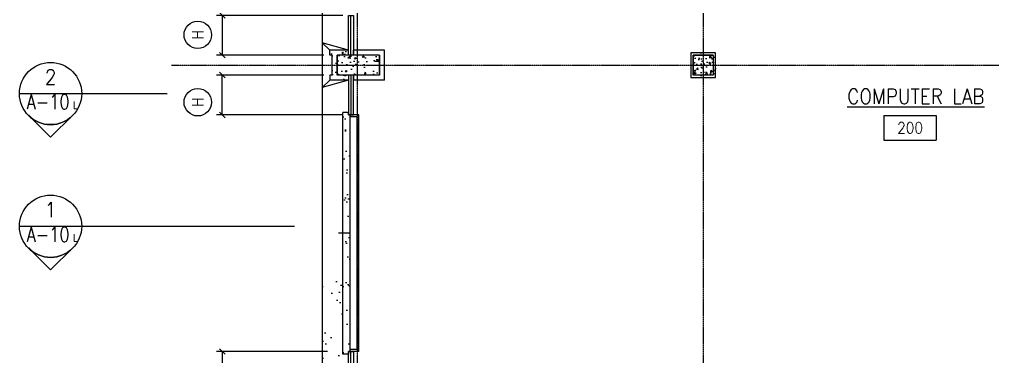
# Model space of a CAD drawing. Header units: inches. Extents: x 388 to 4053, y 352 to 2882.
# Drawn here: x 388 to 1170, y 1893 to 2164 of the extents above; entities that cross this region are included whole.
import ezdxf
from ezdxf.enums import TextEntityAlignment as Align

# ---------------------------------------------------------------- set-up
doc = ezdxf.new("R2010")
doc.units = ezdxf.units.IN
doc.header["$LTSCALE"] = 0.5
doc.header["$MEASUREMENT"] = 0
doc.linetypes.add('CENTER', pattern=[3.25, 2.5, -0.25, 0.25, -0.25])
for name, color, linetype in [('A-ANNO-NOTE', 7, 'Continuous'), ('A-COLS', 2, 'Continuous'), ('A-COLS-PATT', 8, 'Continuous'), ('A-FLOR-IDEN', 7, 'Continuous'), ('A-FLOR-LEVL', 2, 'Continuous'), ('A-FLOR-PATT', 8, 'Continuous'), ('A-GLAZ', 3, 'Continuous'), ('A-GLAZ-IDEN', 7, 'Continuous'), ('A-GRID', 8, 'CENTER'), ('A-SECT-IDEN', 7, 'Continuous'), ('A-WALL', 2, 'Continuous'), ('A-WALL-PATT', 8, 'Continuous')]:
    doc.layers.add(name, color=color, linetype=linetype)
doc.styles.add('ROMANS', font='romans.shx', dxfattribs={"width": 0.9})
doc.dimstyles.new('DIM96', dxfattribs={"dimscale": 96, "dimtxt": 0.09375, "dimasz": 0.046875, "dimexe": 0.046875, "dimexo": 0.046875, "dimgap": 0.046875, "dimtad": 1, "dimdec": 4, "dimzin": 3, "dimdsep": 46, "dimlunit": 4, "dimtxsty": 'ROMANS', "dimblk": 'OBLIQUE', "dimcen": 0.046875, "dimaunit": 1, "dimazin": 0, "dimtfac": 0.7, "dimtdec": 4, "dimtofl": 0, "dimtmove": 2, "dimatfit": 3, "dimldrblk": 'OBLIQUE', "dimfxl": 0, "dimfrac": 1, "dimtolj": 1, "dimtzin": 0, "dimarcsym": 0})

# ---------------------------------------------------------------- blocks, each defined once
blk = doc.blocks.new('GLAZ1')
for p, q in [((0, 0), (-4, 0)), ((-4, 0), (-4, -32)), ((-2, -32), (-2, 0)), ((0, -32), (0, 0)), ((-4, -32), (0, -32))]:
    blk.add_line(p, q)
blk = doc.blocks.new('IDENM1')
blk.add_circle((0, 0), 0.1146)
at = {"style": 'ROMANS', "width": 0.9}
blk.add_attdef('#', text='', height=0.0938, dxfattribs=at).set_placement((0, 0), align=Align.MIDDLE)
blk = doc.blocks.new('IDEN2')
for p, q in [((-0.2188, 0.1042), (0.2188, 0.1042)), ((-0.2188, 0.1042), (-0.2188, -0.1042)), ((0.2188, 0.1042), (0.2188, -0.1042)), ((-0.2188, -0.1042), (0.2188, -0.1042))]:
    blk.add_line(p, q)
at = {"style": 'ROMANS', "width": 0.9}
blk.add_attdef('#', text='', height=0.0938, dxfattribs=at).set_placement((0, 0), align=Align.MIDDLE_CENTER)
blk = doc.blocks.new('_Oblique')
at = {"color": 0, "lineweight": -2}
blk.add_line((-0.5, -0.5), (0.5, 0.5), dxfattribs=at)
blk = doc.blocks.new('*D153')
at = {"layer": 'A-GLAZ-IDEN', "color": 0, "lineweight": -2}
for p, q in [((647.58, 2167.28), (546.28, 2167.28)), ((550.78, 2167.28), (550.78, 2135.28)), ((632.49, 2135.28), (546.28, 2135.28))]:
    blk.add_line(p, q, dxfattribs=at)
at = {"layer": 'Defpoints', "color": 0}
for p in [(652.08, 2167.28), (550.78, 2135.28), (636.99, 2135.28)]:
    blk.add_point(p, dxfattribs=at)
at = {"layer": 'A-GLAZ-IDEN', "color": 0, "lineweight": -2, "xscale": 4.5, "yscale": 4.5, "zscale": 4.5}
for p, rotation in [((550.78, 2167.28), 90), ((550.78, 2135.28), 270)]:
    blk.add_blockref('_Oblique', p, dxfattribs=dict(at, rotation=rotation))
blk = doc.blocks.new('*D154')
at = {"layer": 'A-GLAZ-IDEN', "color": 0, "lineweight": -2}
for p, q in [((632.49, 2119.28), (546.28, 2119.28)), ((550.78, 2087.28), (550.78, 2119.28)), ((647.58, 2087.28), (546.28, 2087.28))]:
    blk.add_line(p, q, dxfattribs=at)
at = {"layer": 'Defpoints', "color": 0}
for p in [(550.78, 2119.28), (636.99, 2119.28), (652.08, 2087.28)]:
    blk.add_point(p, dxfattribs=at)
at = {"layer": 'A-GLAZ-IDEN', "color": 0, "lineweight": -2, "xscale": 4.5, "yscale": 4.5, "zscale": 4.5}
for p, rotation in [((550.78, 2119.28), 90), ((550.78, 2087.28), 270)]:
    blk.add_blockref('_Oblique', p, dxfattribs=dict(at, rotation=rotation))
blk = doc.blocks.new('*D155')
at = {"layer": 'A-GLAZ-IDEN', "color": 0, "lineweight": -2}
for p, q in [((635.41, 1897.28), (546.28, 1897.28)), ((550.78, 1897.28), (550.78, 1865.28)), ((632.49, 1865.28), (546.28, 1865.28))]:
    blk.add_line(p, q, dxfattribs=at)
at = {"layer": 'Defpoints', "color": 0}
for p in [(639.91, 1897.28), (550.78, 1865.28), (636.99, 1865.28)]:
    blk.add_point(p, dxfattribs=at)
at = {"layer": 'A-GLAZ-IDEN', "color": 0, "lineweight": -2, "xscale": 4.5, "yscale": 4.5, "zscale": 4.5}
for p, rotation in [((550.78, 1897.28), 90), ((550.78, 1865.28), 270)]:
    blk.add_blockref('_Oblique', p, dxfattribs=dict(at, rotation=rotation))
blk = doc.blocks.new('LEVEL')
for p, q in [((-12, 0), (-18, 6)), ((-12, -15), (-18, 6)), ((12, 0), (18, 6)), ((12, -15), (18, 6))]:
    blk.add_line(p, q)
blk = doc.blocks.new('TEXT')
blk.add_line((0, 0), (0, 9.5))
blk = doc.blocks.new('SECT10')
for q in [(-17.5, 17.86), (-17.5, -17.86)]:
    blk.add_line((-34.99, 0), q)
blk.add_arc((0, 0), 25, 134.41531, 225.58469)
blk = doc.blocks.new('IDEN10')
blk.add_line((-0.2604, 0), (0.2604, 0))
blk.add_circle((0, 0), 0.2604)
at = {"style": 'ROMANS'}
for tag, height, width, p in [('#', 0.125, 0.9, (0, 0.1377)), ('##', 0.125, 0.8, (-0.0211, -0.0694)), ('@', 0.0625, 0.9, (0.2077, -0.0975))]:
    blk.add_attdef(tag, text='', height=height, dxfattribs=dict(at, width=width)).set_placement(p, align=Align.MIDDLE_CENTER)
blk = doc.blocks.new('4')
for p, q in [((-8, -18), (-8, 16)), ((8, 16), (-8, 16)), ((8, -18), (8, 16)), ((8, -18), (-8, -18))]:
    blk.add_line(p, q)
blk = doc.blocks.new('1')
for p, q in [((-8, 8), (8, 8)), ((-8, 8), (-8, -8)), ((8, 8), (8, -8)), ((-8, -8), (8, -8))]:
    blk.add_line(p, q)

msp = doc.modelspace()

# ---------------------------------------------------------------- hatches: boundary and pattern name
at = {"layer": 'A-COLS-PATT'}
h = msp.add_hatch(dxfattribs=at)
h.set_pattern_fill('AR-CONC', color=256, scale=2, style=0)
h.set_pattern_definition([(220, (3037.413, 3094.06), (1.255043, -14.345204), [1.5, -16.5]), (275, (3037.413, 3094.06), (-15.04384, 2.77503), [1.2, -13.2]), (169.5486, (3037.518, 3092.864), (-13.78879, -11.57019), [1.2748, -14.02284]), (223.8158, (3033.413, 3094.06), (3.31038, -21.34482), [2.25, -24.75]), (173.3644, (3033.69, 3092.28), (-19.48236, -18.69325), [1.9122, -21.03426]), (278.8158, (3033.413, 3094.06), (-19.48237, -18.69324), [1.8, -19.8]), (249, (3034.413, 3092.06), (8.05238, -11.93814), [1.5, -16.5]), (304, (3034.413, 3092.06), (-14.503, -4.86631), [1.2, -13.2]), (198.5486, (3035.084, 3091.065), (-6.45061, -16.80445), [1.2748, -14.02284]), (232.5, (3037.4133, 3094.0596), (-6.657877, -0.243197), [0, -13.04, 0, -13.4, 0, -13.25]), (262.5, (3037.413, 3094.0596), (-7.888234, -5.26139), [0, -7.64, 0, -12.74, 0, -5.05]), (302.5, (3037.4133, 3098.5196), (0.451097, -10.676449), [0, -5, 0, -15.6, 0, -20.7]), (312.5, (3037.413, 3100.52), (-2.0021, -11.663723), [0, -6.5, 0, -10.36, 0, -14.7])])
h.paths.add_polyline_path([(643.08318, 2119.27553), (643.08318, 2135.27553), (677.08318, 2135.27553), (677.08318, 2119.27553)])
h = msp.add_hatch(dxfattribs=at)
h.set_pattern_fill('AR-CONC', color=256, scale=2, style=0)
h.set_pattern_definition([(130, (1903.867, -251.055), (-14.345204, -1.255043), [1.5, -16.5]), (185, (1903.867, -251.055), (2.77503, 15.04384), [1.2, -13.2]), (79.5486, (1902.672, -251.159), (-11.57019, 13.78879), [1.2748, -14.02284]), (133.8158, (1903.867, -247.055), (-21.34482, -3.31038), [2.25, -24.75]), (83.3644, (1902.088, -247.33), (-18.69325, 19.48236), [1.9122, -21.03426]), (188.8158, (1903.867, -247.055), (-18.69324, 19.48237), [1.8, -19.8]), (159, (1901.867, -248.055), (-11.93814, -8.05238), [1.5, -16.5]), (214, (1901.867, -248.055), (-4.86631, 14.503), [1.2, -13.2]), (108.5486, (1900.872, -248.726), (-16.80445, 6.45061), [1.2748, -14.02284]), (142.5, (1903.867, -251.0546), (-0.243197, 6.657877), [0, -13.04, 0, -13.4, 0, -13.25]), (172.5, (1903.867, -251.0546), (-5.26139, 7.888234), [0, -7.64, 0, -12.74, 0, -5.05]), (212.5, (1908.327, -251.0546), (-10.676449, -0.451097), [0, -5, 0, -15.6, 0, -20.7]), (222.5, (1910.327, -251.055), (-11.663723, 2.0021), [0, -6.5, 0, -10.36, 0, -14.7])])
h.paths.add_polyline_path([(945.08318, 2135.27553), (945.08318, 2119.27553), (929.08318, 2119.27553), (929.08318, 2135.27553)])
at = {"layer": 'A-FLOR-PATT'}
h = msp.add_hatch(dxfattribs=at)
h.set_pattern_fill('AR-SAND', color=256, scale=12, style=0)
h.set_pattern_definition([(37.5, (16.793, -1.954), (-0.75592, 23.12189), [0, -18.24, 0, -20.4, 0, -19.5]), (7.5, (16.793, -1.954), (21.2373, 33.86575), [0, -9.84, 0, -16.44, 0, -6.3]), (327.5, (2.033, -1.954), (37.3697, 0.0679), [0, -6, 0, -21.6, 0, -28.2]), (317.5, (2.033, -1.954), (36.0735, 10.5321), [0, -3, 0, -14.16, 0, -16.2])])
h.paths.add_polyline_path([(647.58318, 1973.4391), (631.08318, 1973.4391), (631.08318, 1875.27553), (652.08318, 1869.27553), (652.08318, 1895.27553), (647.58318, 1895.27553)])
h.paths.add_polyline_path([(755.08318, 1845.27553), (681.08318, 1845.27553), (637.08318, 1845.27553), (631.08318, 1839.27553), (739.08318, 1839.27553)])
h.paths.add_polyline_path([(755.08318, 1845.27553), (739.08318, 1839.27553), (739.08318, 1764.27553), (751.08318, 1764.27553), (751.08318, 1763.27553), (755.08318, 1763.27553)])
h.paths.add_polyline_path([(755.08318, 1759.27553), (751.08318, 1759.27553), (751.08318, 1758.27553), (739.08318, 1758.27553), (739.08318, 1677.27553), (751.08318, 1677.27553), (751.08318, 1676.27553), (755.08318, 1676.27553)])
h.paths.add_polyline_path([(639.08318, 1865.27553), (637.08318, 1865.27553), (637.08318, 1869.27553), (631.08318, 1875.27553), (631.08318, 1839.27553), (637.08318, 1845.27553), (637.08318, 1849.27553), (639.08318, 1849.27553)])
h.paths.add_polyline_path([(631.08318, 1875.27553), (637.08318, 1869.27553), (652.08318, 1869.27553)])
at = {"layer": 'A-WALL-PATT'}
h = msp.add_hatch(dxfattribs=at)
h.set_pattern_fill('AR-CONC', color=256, scale=2, style=0)
h.set_pattern_definition([(50, (10.328, 2.06), (14.345204, -1.25504), [1.5, -16.5]), (355, (10.328, 2.06), (-2.77503, 15.04384), [1.2, -13.2]), (100.4514, (11.523, 1.955), (11.57019, 13.78879), [1.2748, -14.02284]), (46.1842, (10.328, 6.06), (21.34482, -3.31038), [2.25, -24.75]), (96.6356, (12.107, 5.784), (18.69325, 19.48236), [1.9122, -21.03426]), (351.1842, (10.328, 6.06), (18.69324, 19.48237), [1.8, -19.8]), (21, (12.328, 5.06), (11.93814, -8.05238), [1.5, -16.5]), (326, (12.328, 5.06), (4.86631, 14.503), [1.2, -13.2]), (71.4514, (13.323, 4.389), (16.80445, 6.45061), [1.2748, -14.02284]), (37.5, (10.328, 2.06), (0.243197, 6.657877), [0, -13.04, 0, -13.4, 0, -13.25]), (7.5, (10.328, 2.06), (5.26139, 7.888234), [0, -7.64, 0, -12.74, 0, -5.05]), (327.5, (5.868, 2.06), (10.676449, -0.451097), [0, -5, 0, -15.6, 0, -20.7]), (317.5, (3.868, 2.06), (11.663723, 2.0021), [0, -6.5, 0, -10.36, 0, -14.7])])
h.paths.add_polyline_path([(643.08318, 2135.27553), (652.08318, 2135.27553), (652.08318, 2139.27553), (637.08318, 2139.27553), (637.08318, 2135.27553), (639.08318, 2135.27553), (639.08318, 2127.27553), (643.08318, 2127.27553)])
h.paths.add_polyline_path([(643.08318, 2127.27553), (639.08318, 2127.27553), (639.08318, 2119.27553), (637.08318, 2119.27553), (637.08318, 2115.27553), (652.08318, 2115.27553), (652.08318, 2119.27553), (643.08318, 2119.27553)])
h = msp.add_hatch(dxfattribs=at)
h.set_pattern_fill('AR-CONC', color=256, scale=2, style=0)
h.set_pattern_definition([(50, (11.203, -0.822), (14.345204, -1.25504), [1.5, -16.5]), (355, (11.203, -0.822), (-2.77503, 15.04384), [1.2, -13.2]), (100.4514, (12.398, -0.927), (11.57019, 13.78879), [1.2748, -14.02284]), (46.1842, (11.203, 3.178), (21.34482, -3.31038), [2.25, -24.75]), (96.6356, (12.981, 2.902), (18.69325, 19.48236), [1.9122, -21.03426]), (351.1842, (11.203, 3.178), (18.69324, 19.48237), [1.8, -19.8]), (21, (13.203, 2.178), (11.93814, -8.05238), [1.5, -16.5]), (326, (13.203, 2.178), (4.86631, 14.503), [1.2, -13.2]), (71.4514, (14.197, 1.507), (16.80445, 6.45061), [1.2748, -14.02284]), (37.5, (11.2027, -0.8225), (0.243197, 6.657877), [0, -13.04, 0, -13.4, 0, -13.25]), (7.5, (11.203, -0.8225), (5.26139, 7.888234), [0, -7.64, 0, -12.74, 0, -5.05]), (327.5, (6.7427, -0.8225), (10.676449, -0.451097), [0, -5, 0, -15.6, 0, -20.7]), (317.5, (4.743, -0.822), (11.663723, 2.0021), [0, -6.5, 0, -10.36, 0, -14.7])])
h.paths.add_polyline_path([(947.08318, 2137.27553), (927.08318, 2137.27553), (927.08318, 2117.27553), (947.08318, 2117.27553)])
h = msp.add_hatch(dxfattribs=at)
h.set_pattern_fill('AR-SAND', color=256, scale=9, style=0)
h.set_pattern_definition([(37.5, (8.345, 1.141), (-0.56694, 17.34141), [0, -13.68, 0, -15.3, 0, -14.625]), (7.5, (8.345, 1.141), (15.928, 25.39931), [0, -7.38, 0, -12.33, 0, -4.725]), (327.5, (-2.725, 1.141), (28.02728, 0.05093), [0, -4.5, 0, -16.2, 0, -21.15]), (317.5, (-2.725, 1.141), (27.05514, 7.89908), [0, -2.25, 0, -10.62, 0, -12.15])])
h.paths.add_polyline_path([(647.58318, 1895.27553), (652.08318, 1895.27553), (652.08318, 1897.27553), (653.58318, 1897.27553), (653.58318, 2087.27553), (652.08318, 2087.27553), (652.08318, 2089.27553), (647.58318, 2089.27553)])

# ---------------------------------------------------------------- linework, layer by layer
at = {"layer": 'A-FLOR-LEVL'}
msp.add_line((631.08318, 2433.27553), (631.08318, 1839.27553), dxfattribs=at)
at = {"layer": 'A-GRID'}
for p, q in [((659.08318, 2833.64311), (659.08318, 435.27553)), ((937.08318, 2833.64311), (937.08318, 435.27553)), ((510.08318, 2127.27553), (1496.45257, 2127.27553))]:
    msp.add_line(p, q, dxfattribs=at)
at = {"layer": 'A-SECT-IDEN'}
for p, q in [((437.87613, 2104.47711), (506.5208, 2104.47711)), ((437.87613, 1997.9233), (608.71361, 1997.9233))]:
    msp.add_line(p, q, dxfattribs=at)
at = {"layer": 'A-WALL'}
for p, q in [((637.08318, 2135.27553), (637.08318, 2139.27553)), ((652.08318, 2139.27553), (637.08318, 2139.27553)), ((639.08318, 2135.27553), (637.08318, 2135.27553)), ((639.08318, 2119.27553), (639.08318, 2135.27553)), ((643.08318, 2135.27553), (643.08318, 2119.27553)), ((652.08318, 2135.27553), (643.08318, 2135.27553)), ((652.08318, 2135.27553), (652.08318, 2139.27553)), ((681.08318, 2139.27553), (656.08318, 2139.27553)), ((656.08318, 2135.27553), (656.08318, 2139.27553)), ((677.08318, 2135.27553), (656.08318, 2135.27553)), ((677.08318, 2135.27553), (677.08318, 2119.27553)), ((681.08318, 2115.27553), (681.08318, 2139.27553)), ((947.08318, 2137.27553), (927.08318, 2137.27553)), ((927.08318, 2137.27553), (927.08318, 2117.27553)), ((929.08318, 2135.27553), (945.08318, 2135.27553)), ((929.08318, 2119.27553), (929.08318, 2135.27553)), ((945.08318, 2135.27553), (945.08318, 2119.27553)), ((947.08318, 2117.27553), (947.08318, 2137.27553)), ((637.08318, 2119.27553), (637.08318, 2115.27553)), ((639.08318, 2119.27553), (637.08318, 2119.27553)), ((652.08318, 2119.27553), (643.08318, 2119.27553)), ((652.08318, 2119.27553), (652.08318, 2115.27553)), ((677.08318, 2119.27553), (656.08318, 2119.27553)), ((656.08318, 2119.27553), (656.08318, 2115.27553)), ((945.08318, 2119.27553), (929.08318, 2119.27553)), ((652.08318, 2115.27553), (637.08318, 2115.27553)), ((681.08318, 2115.27553), (656.08318, 2115.27553)), ((927.08318, 2117.27553), (947.08318, 2117.27553)), ((647.58318, 1895.27553), (647.58318, 2089.27553)), ((652.08318, 2089.27553), (647.58318, 2089.27553)), ((652.08318, 2087.27553), (652.08318, 2089.27553)), ((660.58318, 2087.27553), (652.08318, 2087.27553)), ((653.58318, 1897.27553), (653.58318, 2087.27553)), ((660.58318, 1897.27553), (660.58318, 2087.27553)), ((659.08318, 2085.77553), (653.58318, 2085.77553)), ((659.08318, 1898.77553), (659.08318, 2085.77553)), ((652.08318, 1895.27553), (647.58318, 1895.27553)), ((660.58318, 1897.27553), (652.08318, 1897.27553)), ((652.08318, 1897.27553), (652.08318, 1895.27553)), ((659.08318, 1898.77553), (653.58318, 1898.77553))]:
    msp.add_line(p, q, dxfattribs=at)

# ---------------------------------------------------------------- block references
at = {"layer": 'A-ANNO-NOTE', "rotation": 90}
msp.add_blockref('TEXT', (653.58318, 1992.27553), dxfattribs=at)
at = {"layer": 'A-COLS', "extrusion": (0, 0, -1), "zscale": -1, "rotation": 270}
msp.add_blockref('4', (-659.08318, 2127.27553), dxfattribs=at)
at = {"layer": 'A-COLS', "extrusion": (0, 0, -1), "zscale": -1}
msp.add_blockref('1', (-937.08318, 2127.27553), dxfattribs=at)
at = {"layer": 'A-FLOR-IDEN', "xscale": 96, "yscale": 96, "zscale": 96}
msp.add_blockref('IDEN2', (1103.29702, 2076.9412), dxfattribs=at).add_auto_attribs({'#': '200'})
at = {"layer": 'A-FLOR-LEVL', "xscale": -1, "rotation": 89.99999999999895}
msp.add_blockref('LEVEL', (637.08318, 2127.27553), dxfattribs=at)
at = {"layer": 'A-GLAZ', "xscale": -1}
for p in [(652.08318, 2167.27553), (652.08318, 1897.27553)]:
    msp.add_blockref('GLAZ1', p, dxfattribs=at)
at = {"layer": 'A-GLAZ', "rotation": 180}
msp.add_blockref('GLAZ1', (652.08318, 2087.27553), dxfattribs=at)
at = {"layer": 'A-GLAZ-IDEN', "xscale": 96, "yscale": 96, "zscale": 96, "rotation": 90}
for p in [(531.08902, 2151.65719), (531.08902, 2097.4614)]:
    msp.add_blockref('IDENM1', p, dxfattribs=at).add_auto_attribs({'#': 'H'})
at = {"layer": 'A-SECT-IDEN', "xscale": 96, "yscale": 96, "zscale": 96}
for p, values in [((412.87613, 2104.47711), {'#': '2', '##': 'A-10', '@': 'L'}), ((412.87613, 1997.9233), {'#': '1', '##': 'A-10', '@': 'L'})]:
    msp.add_blockref('IDEN10', p, dxfattribs=at).add_auto_attribs(values)
at = {"layer": 'A-SECT-IDEN', "rotation": 90}
for p in [(412.87613, 2104.47711), (412.87613, 1997.9233)]:
    msp.add_blockref('SECT10', p, dxfattribs=at)

# ---------------------------------------------------------------- texts
at = {"layer": 'A-FLOR-IDEN', "style": 'ROMANS', "width": 0.9}
msp.add_text('%%UCOMPUTER LAB', height=12, dxfattribs=at).set_placement((1052.82065, 2096.21228))

# ---------------------------------------------------------------- dimensions: what is measured, and where the dimension line sits
at = {"layer": 'A-GLAZ-IDEN'}
for base, p1, p2, angle, picture, middle in [((550.77706, 2135.27553), (652.08318, 2167.27553), (636.98765, 2135.27553), 270, '*D153', (550.77706, 2151.27553)), ((550.77706, 2119.27553), (652.08318, 2087.27553), (636.98765, 2119.27553), 90, '*D154', (550.77706, 2103.27553)), ((550.77706, 1865.27553), (639.91105, 1897.27553), (636.98765, 1865.27553), 270, '*D155', (550.77706, 1881.27553))]:
    dim = msp.add_linear_dim(base=base, p1=p1, p2=p2, angle=angle, text=' ', dimstyle='DIM96', dxfattribs=at)
    dim.commit()
    dim.dimension.update_dxf_attribs({"geometry": picture, "text_midpoint": middle})

doc.saveas('drawing.dxf')
